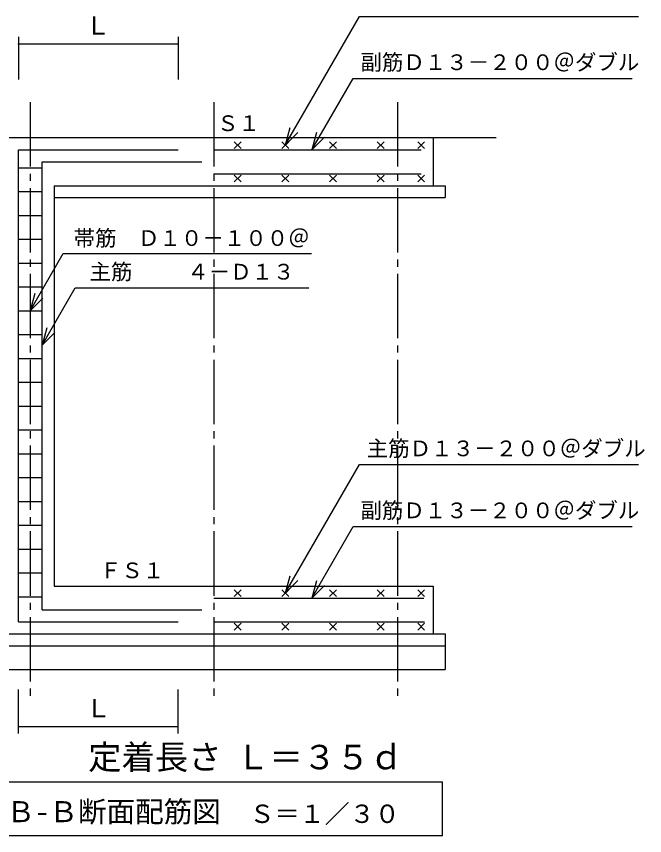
# Model space of a CAD drawing. Units: millimetres, scale not verified. Extents: x -8910 to 8910, y -6308 to 6308.
# Drawn here: x 137 to 2772, y -981 to 2456 of the extents above; entities that cross this region are included whole.
import ezdxf
from ezdxf.enums import TextEntityAlignment as Align

# ---------------------------------------------------------------- set-up
doc = ezdxf.new("R2010")
doc.units = ezdxf.units.MM
doc.header["$LTSCALE"] = 30
doc.linetypes.add('CHAIN2', pattern=[12, 9, -1, 1, -1])
for name, color, linetype, lineweight in [('0-1_製作', 5, 'Continuous', 25), ('0-6_08', 2, 'CHAIN2', 25), ('0-D_00クル-フ-0躯体', 5, 'Continuous', 25)]:
    doc.layers.add(name, color=color, linetype=linetype, lineweight=lineweight)
doc.styles.add('ＭＳ ゴシック', font='')
doc.styles.get('ＭＳ ゴシック').set_extended_font_data('MS Gothic')

msp = doc.modelspace()

# ---------------------------------------------------------------- linework, layer by layer
at = {"layer": '0-1_製作', "color": 2}
for p, q in [((1264.7, 1915.36), (1576.47, 2455.36)), ((1576.47, 2455.36), (2746.47, 2455.36)), ((1376.61, 1895.36), (1549.82, 2195.36)), ((1549.82, 2195.36), (2719.82, 2195.36)), ((2148.76, 1945.36), (-1070.3, 1945.36)), ((1884.7, 1945.36), (1884.7, 1745.36)), ((294.7, 1745.36), (1934.7, 1745.36)), ((294.7, 1745.36), (294.7, 65.36)), ((314.7, 1745.36), (314.7, 1744.59)), ((1934.7, 1745.36), (1934.7, 1695.36)), ((294.7, 1695.36), (1934.7, 1695.36)), ((194.7, 1220.61), (333.27, 1460.61)), ((333.27, 1460.61), (1375.07, 1460.61)), ((214.11, 1293.06), (194.7, 1220.61)), ((194.7, 1220.61), (247.74, 1273.65)), ((264.12, 1149.01), (244.7, 1076.56)), ((244.7, 1076.56), (297.74, 1129.6)), ((1264.7, 35.37), (1576.47, 575.37)), ((1576.47, 575.37), (2746.47, 575.37)), ((1376.61, 15.37), (1549.82, 315.37)), ((1549.82, 315.37), (2719.82, 315.37)), ((294.7, 65.36), (1884.7, 65.36)), ((1884.7, 65.36), (1884.7, -134.64)), ((-5.3, -134.64), (1934.7, -134.64)), ((1934.7, -134.64), (1934.7, -284.64)), ((-5.3, -284.64), (1934.7, -284.64))]:
    msp.add_line(p, q, dxfattribs=at)
at = {"layer": '0-1_製作', "color": 2, "linetype": 'CHAIN2'}
for p, q in [((194.7, 2095.36), (194.7, -400.66)), ((964.7, 2095.36), (964.7, -400.66)), ((1734.7, 2095.36), (1734.7, -400.66))]:
    msp.add_line(p, q, dxfattribs=at)
at = {"layer": '0-1_製作', "color": 3}
for p, q in [((1078.84, 1929.5), (1050.56, 1901.22)), ((1050.56, 1929.5), (1078.84, 1901.22)), ((1278.84, 1929.5), (1250.56, 1901.22)), ((1250.56, 1929.5), (1278.84, 1901.22)), ((1478.84, 1929.5), (1450.56, 1901.22)), ((1450.56, 1929.5), (1478.84, 1901.22)), ((1678.84, 1929.5), (1650.56, 1901.22)), ((1650.56, 1929.5), (1678.84, 1901.22)), ((1848.84, 1929.5), (1820.56, 1901.22)), ((1820.56, 1929.5), (1848.84, 1901.22)), ((144.7, -84.64), (144.7, 1895.36)), ((144.7, 1895.36), (814.7, 1895.36)), ((964.7, 1895.36), (1834.82, 1895.36)), ((244.7, -34.64), (244.7, 1845.36)), ((244.7, 1845.36), (914.7, 1845.36)), ((144.7, 1820.61), (244.7, 1820.61)), ((964.7, 1795.36), (1834.7, 1795.36)), ((1078.84, 1761.22), (1050.56, 1789.5)), ((1050.56, 1761.22), (1078.84, 1789.5)), ((1278.84, 1761.22), (1250.56, 1789.5)), ((1250.56, 1761.22), (1278.84, 1789.5)), ((1478.84, 1761.22), (1450.56, 1789.5)), ((1450.56, 1761.22), (1478.84, 1789.5)), ((1678.84, 1761.22), (1650.56, 1789.5)), ((1650.56, 1761.22), (1678.84, 1789.5)), ((1848.84, 1761.22), (1820.56, 1789.5)), ((1820.56, 1761.22), (1848.84, 1789.5)), ((144.7, 1720.61), (244.7, 1720.61)), ((144.7, 1620.61), (244.7, 1620.61)), ((144.7, 1520.61), (244.7, 1520.61)), ((144.7, 1420.61), (244.7, 1420.61)), ((144.7, 1320.61), (244.7, 1320.61)), ((144.7, 1220.61), (244.7, 1220.61)), ((144.7, 1120.61), (244.7, 1120.61)), ((144.7, 1020.61), (244.7, 1020.61)), ((144.7, 920.61), (244.7, 920.61)), ((144.7, 820.61), (244.7, 820.61)), ((144.7, 720.61), (244.7, 720.61)), ((144.7, 620.61), (244.7, 620.61)), ((144.7, 520.61), (244.7, 520.61)), ((144.7, 420.61), (244.7, 420.61)), ((144.7, 320.61), (244.7, 320.61)), ((144.7, 220.61), (244.7, 220.61)), ((144.7, 120.61), (244.7, 120.61)), ((1078.84, 49.51), (1050.56, 21.22)), ((1050.56, 49.51), (1078.84, 21.22)), ((1278.84, 49.51), (1250.56, 21.22)), ((1250.56, 49.51), (1278.84, 21.22)), ((1478.84, 49.51), (1450.56, 21.22)), ((1450.56, 49.51), (1478.84, 21.22)), ((1678.84, 49.51), (1650.56, 21.22)), ((1650.56, 49.51), (1678.84, 21.22)), ((1848.84, 49.51), (1820.56, 21.22)), ((1820.56, 49.51), (1848.84, 21.22)), ((144.7, 20.61), (244.7, 20.61)), ((964.7, 15.37), (1846.03, 15.37)), ((244.7, -34.64), (914.7, -34.64)), ((144.7, -84.64), (814.7, -84.64)), ((964.7, -84.64), (1848.61, -84.64)), ((1078.84, -118.78), (1050.56, -90.49)), ((1050.56, -118.78), (1078.84, -90.49)), ((1278.84, -118.78), (1250.56, -90.49)), ((1250.56, -118.78), (1278.84, -90.49)), ((1478.84, -118.78), (1450.56, -90.49)), ((1450.56, -118.78), (1478.84, -90.49)), ((1678.84, -118.78), (1650.56, -90.49)), ((1650.56, -118.78), (1678.84, -90.49)), ((1848.84, -118.78), (1820.56, -90.49)), ((1820.56, -118.78), (1848.84, -90.49)), ((4.7, -756.18), (1924.7, -756.18)), ((1924.7, -981.18), (1924.7, -756.18)), ((4.7, -981.18), (1924.7, -981.18))]:
    msp.add_line(p, q, dxfattribs=at)
at = {"layer": '0-1_製作', "color": 2}
for points in [[(1284.12, 1987.8), (1264.7, 1915.36), (1317.74, 1968.39)], [(1396.02, 1967.8), (1376.61, 1895.36), (1429.64, 1948.39)], [(244.7, 1076.56), (383.27, 1316.57), (1363.27, 1316.57)], [(1284.11, 107.81), (1264.7, 35.37), (1317.73, 88.4)], [(1396.02, 87.81), (1376.61, 15.37), (1429.64, 68.4)]]:
    msp.add_lwpolyline(points, dxfattribs=at)
at = {"layer": '0-6_08', "linetype": 'Continuous'}
msp.add_line((-5.3, -184.64), (1934.7, -184.64), dxfattribs=at)
at = {"layer": '0-D_00クル-フ-0躯体', "color": 2}
for p, q in [((144.7, 2370.24), (144.7, 2190.58)), ((144.7, 2340.24), (814.7, 2340.24)), ((814.7, 2370.24), (814.7, 2190.58)), ((144.7, -553.44), (144.7, -367.79)), ((814.7, -553.44), (814.7, -367.79)), ((144.7, -523.44), (814.7, -523.44))]:
    msp.add_line(p, q, dxfattribs=at)
at = {"layer": '0-D_00クル-フ-0躯体'}
for points in [[(144.7, 2340.24), (141.7, 2340.24), (141.71, 2340.42)], [(144.7, 2337.24), (141.7, 2340.24), (144.7, 2340.24)], [(144.7, 2337.24), (141.72, 2339.86), (141.7, 2340.24)], [(144.7, 2340.24), (141.71, 2340.42), (141.75, 2340.8)], [(144.7, 2337.24), (141.8, 2339.49), (141.72, 2339.86)], [(144.7, 2340.24), (141.75, 2340.8), (141.85, 2341.16)], [(144.7, 2337.24), (141.91, 2339.13), (141.8, 2339.49)], [(144.7, 2340.24), (141.85, 2341.16), (141.99, 2341.51)], [(144.7, 2337.24), (142.07, 2338.79), (141.91, 2339.13)], [(144.7, 2340.24), (141.99, 2341.51), (142.17, 2341.84)], [(144.7, 2337.24), (142.27, 2338.47), (142.07, 2338.79)], [(144.7, 2340.24), (142.17, 2341.84), (142.39, 2342.15)], [(144.7, 2337.24), (142.51, 2338.18), (142.27, 2338.47)], [(144.7, 2340.24), (142.39, 2342.15), (142.65, 2342.42)], [(144.7, 2337.24), (142.79, 2337.92), (142.51, 2338.18)], [(144.7, 2340.24), (142.65, 2342.42), (142.94, 2342.66)], [(144.7, 2337.24), (143.09, 2337.7), (142.79, 2337.92)], [(144.7, 2340.24), (142.94, 2342.66), (143.26, 2342.87)], [(144.7, 2337.24), (143.42, 2337.52), (143.09, 2337.7)], [(144.7, 2340.24), (143.26, 2342.87), (143.6, 2343.03)], [(144.7, 2337.24), (143.77, 2337.38), (143.42, 2337.52)], [(144.7, 2340.24), (143.6, 2343.03), (143.96, 2343.14)], [(144.7, 2337.24), (144.14, 2337.29), (143.77, 2337.38)], [(144.7, 2340.24), (143.96, 2343.14), (144.33, 2343.21)], [(144.7, 2337.24), (144.51, 2337.24), (144.14, 2337.29)], [(144.7, 2340.24), (144.33, 2343.21), (144.7, 2343.24)], [(145.26, 2343.18), (144.7, 2343.24), (144.89, 2343.23)], [(145.26, 2343.18), (144.7, 2340.24), (144.7, 2343.24)], [(145.63, 2343.09), (144.7, 2340.24), (145.26, 2343.18)], [(145.98, 2342.95), (144.7, 2340.24), (145.63, 2343.09)], [(146.31, 2342.77), (144.7, 2340.24), (145.98, 2342.95)], [(146.61, 2342.55), (144.7, 2340.24), (146.31, 2342.77)], [(146.89, 2342.29), (144.7, 2340.24), (146.61, 2342.55)], [(147.13, 2342), (144.7, 2340.24), (146.89, 2342.29)], [(147.33, 2341.68), (144.7, 2340.24), (147.13, 2342)], [(147.49, 2341.34), (144.7, 2340.24), (147.33, 2341.68)], [(147.61, 2340.98), (144.7, 2340.24), (147.49, 2341.34)], [(147.68, 2340.61), (144.7, 2340.24), (147.61, 2340.98)], [(147.7, 2340.24), (144.7, 2340.24), (147.68, 2340.61)], [(147.7, 2340.05), (144.7, 2340.24), (147.7, 2340.24)], [(147.7, 2340.05), (144.7, 2337.24), (144.7, 2340.24)], [(147.65, 2339.67), (144.7, 2337.24), (147.7, 2340.05)], [(147.55, 2339.31), (144.7, 2337.24), (147.65, 2339.67)], [(147.42, 2338.96), (144.7, 2337.24), (147.55, 2339.31)], [(147.23, 2338.63), (144.7, 2337.24), (147.42, 2338.96)], [(147.01, 2338.32), (144.7, 2337.24), (147.23, 2338.63)], [(146.75, 2338.05), (144.7, 2337.24), (147.01, 2338.32)], [(146.46, 2337.81), (144.7, 2337.24), (146.75, 2338.05)], [(146.15, 2337.61), (144.7, 2337.24), (146.46, 2337.81)], [(145.81, 2337.45), (144.7, 2337.24), (146.15, 2337.61)], [(145.45, 2337.33), (144.7, 2337.24), (145.81, 2337.45)], [(145.08, 2337.26), (144.7, 2337.24), (145.45, 2337.33)], [(811.7, 2340.24), (811.85, 2341.16), (814.7, 2340.24)], [(811.7, 2340.24), (811.75, 2340.8), (811.85, 2341.16)], [(811.7, 2340.24), (811.71, 2340.42), (811.75, 2340.8)], [(814.7, 2337.24), (811.7, 2340.24), (814.7, 2340.24)], [(814.7, 2337.24), (811.73, 2339.86), (811.7, 2340.24)], [(814.7, 2337.24), (811.8, 2339.49), (811.73, 2339.86)], [(814.7, 2337.24), (811.91, 2339.13), (811.8, 2339.49)], [(814.7, 2340.24), (811.85, 2341.16), (811.99, 2341.51)], [(814.7, 2337.24), (812.07, 2338.79), (811.91, 2339.13)], [(814.7, 2340.24), (811.99, 2341.51), (812.17, 2341.84)], [(814.7, 2337.24), (812.27, 2338.47), (812.07, 2338.79)], [(814.7, 2340.24), (812.17, 2341.84), (812.39, 2342.15)], [(814.7, 2337.24), (812.51, 2338.18), (812.27, 2338.47)], [(814.7, 2340.24), (812.39, 2342.15), (812.65, 2342.42)], [(814.7, 2337.24), (812.79, 2337.92), (812.51, 2338.18)], [(814.7, 2340.24), (812.65, 2342.42), (812.94, 2342.66)], [(814.7, 2337.24), (813.09, 2337.7), (812.79, 2337.92)], [(814.7, 2340.24), (812.94, 2342.66), (813.26, 2342.87)], [(814.51, 2337.24), (813.09, 2337.7), (814.7, 2337.24)], [(814.14, 2337.29), (813.09, 2337.7), (814.51, 2337.24)], [(814.14, 2337.29), (813.42, 2337.52), (813.09, 2337.7)], [(814.7, 2340.24), (813.26, 2342.87), (813.6, 2343.03)], [(813.77, 2337.38), (813.42, 2337.52), (814.14, 2337.29)], [(814.7, 2340.24), (813.6, 2343.03), (813.96, 2343.14)], [(814.7, 2340.24), (813.96, 2343.14), (814.33, 2343.21)], [(814.7, 2340.24), (814.33, 2343.21), (814.7, 2343.24)], [(816.61, 2342.55), (814.7, 2343.24), (814.89, 2343.23)], [(816.61, 2342.55), (814.7, 2340.24), (814.7, 2343.24)], [(816.89, 2342.29), (814.7, 2340.24), (816.61, 2342.55)], [(817.13, 2342), (814.7, 2340.24), (816.89, 2342.29)], [(817.33, 2341.68), (814.7, 2340.24), (817.13, 2342)], [(817.49, 2341.34), (814.7, 2340.24), (817.33, 2341.68)], [(817.61, 2340.98), (814.7, 2340.24), (817.49, 2341.34)], [(817.68, 2340.61), (814.7, 2340.24), (817.61, 2340.98)], [(817.7, 2340.24), (814.7, 2340.24), (817.68, 2340.61)], [(817.7, 2340.05), (814.7, 2340.24), (817.7, 2340.24)], [(817.65, 2339.67), (814.7, 2340.24), (817.7, 2340.05)], [(817.55, 2339.31), (814.7, 2340.24), (817.65, 2339.67)], [(817.42, 2338.96), (814.7, 2340.24), (817.55, 2339.31)], [(817.42, 2338.96), (814.7, 2337.24), (814.7, 2340.24)], [(817.23, 2338.63), (814.7, 2337.24), (817.42, 2338.96)], [(817.01, 2338.32), (814.7, 2337.24), (817.23, 2338.63)], [(816.76, 2338.05), (814.7, 2337.24), (817.01, 2338.32)], [(816.47, 2337.81), (814.7, 2337.24), (816.76, 2338.05)], [(816.15, 2337.61), (814.7, 2337.24), (816.47, 2337.81)], [(815.81, 2337.45), (814.7, 2337.24), (816.15, 2337.61)], [(815.45, 2337.33), (814.7, 2337.24), (815.81, 2337.45)], [(815.08, 2337.26), (814.7, 2337.24), (815.45, 2337.33)], [(816.31, 2342.77), (814.89, 2343.23), (815.26, 2343.18)], [(816.61, 2342.55), (814.89, 2343.23), (816.31, 2342.77)], [(815.98, 2342.95), (815.26, 2343.18), (815.63, 2343.09)], [(816.31, 2342.77), (815.26, 2343.18), (815.98, 2342.95)], [(141.7, -523.44), (144.7, -520.44), (144.7, -523.44)], [(141.71, -523.25), (144.7, -520.44), (141.7, -523.44)], [(141.8, -524.18), (141.7, -523.44), (144.7, -523.44)], [(141.72, -523.81), (141.7, -523.44), (141.8, -524.18)], [(141.75, -522.88), (144.7, -520.44), (141.71, -523.25)], [(141.85, -522.51), (144.7, -520.44), (141.75, -522.88)], [(141.8, -524.18), (144.7, -523.44), (141.91, -524.54)], [(141.99, -522.16), (144.7, -520.44), (141.85, -522.51)], [(141.91, -524.54), (144.7, -523.44), (142.07, -524.88)], [(142.17, -521.83), (144.7, -520.44), (141.99, -522.16)], [(142.07, -524.88), (144.7, -523.44), (142.27, -525.2)], [(142.39, -521.53), (144.7, -520.44), (142.17, -521.83)], [(142.27, -525.2), (144.7, -523.44), (142.51, -525.49)], [(142.65, -521.25), (144.7, -520.44), (142.39, -521.53)], [(142.51, -525.49), (144.7, -523.44), (142.79, -525.75)], [(142.94, -521.01), (144.7, -520.44), (142.65, -521.25)], [(142.79, -525.75), (144.7, -523.44), (143.09, -525.97)], [(143.26, -520.81), (144.7, -520.44), (142.94, -521.01)], [(143.09, -525.97), (144.7, -523.44), (143.42, -526.15)], [(143.26, -520.81), (144.33, -520.46), (144.7, -520.44)], [(143.6, -520.65), (144.33, -520.46), (143.26, -520.81)], [(143.42, -526.15), (144.7, -523.44), (143.77, -526.29)], [(143.6, -520.65), (143.96, -520.53), (144.33, -520.46)], [(143.77, -526.29), (144.7, -523.44), (144.14, -526.39)], [(144.14, -526.39), (144.7, -523.44), (144.51, -526.43)], [(144.51, -526.43), (144.7, -523.44), (144.7, -526.44)], [(144.7, -520.44), (147.49, -522.33), (144.7, -523.44)], [(144.7, -520.44), (147.33, -521.99), (147.49, -522.33)], [(144.7, -520.44), (147.13, -521.67), (147.33, -521.99)], [(144.7, -520.44), (146.89, -521.38), (147.13, -521.67)], [(144.7, -520.44), (146.61, -521.13), (146.89, -521.38)], [(144.7, -520.44), (146.31, -520.91), (146.61, -521.13)], [(144.7, -520.44), (145.98, -520.72), (146.31, -520.91)], [(144.7, -520.44), (145.63, -520.58), (145.98, -520.72)], [(144.7, -520.44), (145.26, -520.49), (145.63, -520.58)], [(144.7, -520.44), (144.89, -520.44), (145.26, -520.49)], [(144.7, -523.44), (147.49, -522.33), (147.61, -522.69)], [(144.7, -523.44), (147.61, -522.69), (147.68, -523.06)], [(144.7, -523.44), (147.68, -523.06), (147.7, -523.44)], [(144.7, -523.44), (146.46, -525.87), (144.7, -526.44)], [(144.7, -523.44), (146.75, -525.63), (146.46, -525.87)], [(144.7, -523.44), (147.01, -525.35), (146.75, -525.63)], [(144.7, -523.44), (147.23, -525.05), (147.01, -525.35)], [(144.7, -523.44), (147.42, -524.72), (147.23, -525.05)], [(144.7, -523.44), (147.55, -524.37), (147.42, -524.72)], [(144.7, -523.44), (147.65, -524), (147.55, -524.37)], [(144.7, -523.44), (147.7, -523.63), (147.65, -524)], [(144.7, -523.44), (147.7, -523.44), (147.7, -523.63)], [(144.7, -526.44), (146.46, -525.87), (146.15, -526.07)], [(144.7, -526.44), (146.15, -526.07), (145.08, -526.41)], [(145.08, -526.41), (146.15, -526.07), (145.81, -526.23)], [(145.08, -526.41), (145.81, -526.23), (145.45, -526.34)], [(811.7, -523.44), (814.7, -520.44), (814.7, -523.44)], [(811.7, -523.44), (814.33, -520.46), (814.7, -520.44)], [(811.7, -523.44), (813.96, -520.53), (814.33, -520.46)], [(811.7, -523.44), (813.6, -520.65), (813.96, -520.53)], [(811.7, -523.44), (813.26, -520.81), (813.6, -520.65)], [(811.71, -523.25), (813.26, -520.81), (811.7, -523.44)], [(812.79, -525.75), (811.7, -523.44), (814.7, -523.44)], [(812.51, -525.49), (811.7, -523.44), (812.79, -525.75)], [(812.27, -525.2), (811.7, -523.44), (812.51, -525.49)], [(812.07, -524.88), (811.7, -523.44), (812.27, -525.2)], [(811.91, -524.54), (811.7, -523.44), (812.07, -524.88)], [(811.8, -524.18), (811.7, -523.44), (811.91, -524.54)], [(811.73, -523.81), (811.7, -523.44), (811.8, -524.18)], [(811.75, -522.88), (813.26, -520.81), (811.71, -523.25)], [(811.75, -522.88), (812.94, -521.01), (813.26, -520.81)], [(811.85, -522.51), (812.94, -521.01), (811.75, -522.88)], [(811.85, -522.51), (812.65, -521.25), (812.94, -521.01)], [(811.99, -522.16), (812.65, -521.25), (811.85, -522.51)], [(811.99, -522.16), (812.39, -521.53), (812.65, -521.25)], [(812.17, -521.83), (812.39, -521.53), (811.99, -522.16)], [(812.79, -525.75), (814.7, -523.44), (813.09, -525.97)], [(813.09, -525.97), (814.7, -523.44), (813.42, -526.15)], [(813.42, -526.15), (814.7, -523.44), (813.77, -526.29)], [(813.77, -526.29), (814.7, -523.44), (814.14, -526.39)], [(814.14, -526.39), (814.7, -523.44), (814.51, -526.43)], [(814.51, -526.43), (814.7, -523.44), (814.7, -526.44)], [(814.7, -520.44), (816.31, -520.91), (814.7, -523.44)], [(814.7, -520.44), (815.98, -520.72), (816.31, -520.91)], [(814.7, -520.44), (815.63, -520.58), (815.98, -520.72)], [(814.7, -520.44), (815.26, -520.49), (815.63, -520.58)], [(814.7, -520.44), (814.89, -520.44), (815.26, -520.49)], [(814.7, -523.44), (816.31, -520.91), (816.61, -521.13)], [(814.7, -523.44), (816.61, -521.13), (816.89, -521.38)], [(814.7, -523.44), (816.89, -521.38), (817.13, -521.67)], [(814.7, -523.44), (817.13, -521.67), (817.33, -521.99)], [(814.7, -523.44), (817.33, -521.99), (817.49, -522.33)], [(814.7, -523.44), (817.49, -522.33), (817.61, -522.69)], [(814.7, -523.44), (817.61, -522.69), (817.68, -523.06)], [(814.7, -523.44), (817.68, -523.06), (817.7, -523.44)], [(815.81, -526.23), (814.7, -523.44), (817.7, -523.44)], [(815.45, -526.34), (814.7, -523.44), (815.81, -526.23)], [(815.08, -526.41), (814.7, -523.44), (815.45, -526.34)], [(814.7, -526.44), (814.7, -523.44), (815.08, -526.41)], [(815.81, -526.23), (817.7, -523.44), (817.7, -523.63)], [(815.81, -526.23), (817.7, -523.63), (816.15, -526.07)], [(816.15, -526.07), (817.7, -523.63), (817.65, -524)], [(816.15, -526.07), (817.65, -524), (816.47, -525.87)], [(816.47, -525.87), (817.65, -524), (817.55, -524.37)], [(816.47, -525.87), (817.55, -524.37), (816.76, -525.63)], [(816.76, -525.63), (817.55, -524.37), (817.42, -524.72)], [(816.76, -525.63), (817.42, -524.72), (817.01, -525.35)], [(817.01, -525.35), (817.42, -524.72), (817.23, -525.05)]]:
    msp.add_solid(points, dxfattribs=at)

# ---------------------------------------------------------------- texts
at = {"layer": '0-1_製作', "color": 4, "style": 'ＭＳ ゴシック'}
for s, height, p in [('副筋Ｄ１３－２００＠ダブル', 65.98, (1579.82, 2210.36)), ('Ｓ１', 65.98, (978.41, 1954.53)), ('帯筋\u3000Ｄ１０－１００＠', 65.98, (376.73, 1472.7)), ('主筋', 65.98, (443.27, 1331.56)), ('４－Ｄ１３', 65.98, (853.27, 1331.56)), ('主筋Ｄ１３－２００＠ダブル', 65.98, (1606.47, 590.36)), ('副筋Ｄ１３－２００＠ダブル', 65.98, (1579.82, 330.36)), ('ＦＳ１', 65.98, (487.06, 78.81)), ('Ｂ-Ｂ断面配筋図', 87.98, (94.7, -951.18)), ('Ｓ＝１／３０', 76.98, (1114.7, -951.18))]:
    msp.add_text(s, height=height, dxfattribs=at).set_placement(p, align=Align.BOTTOM_LEFT)
at = {"layer": '0-D_00クル-フ-0躯体', "color": 4, "style": 'ＭＳ ゴシック'}
for s, height, p in [('Ｌ', 76.98, (425.54, 2355.24)), ('Ｌ', 76.98, (428.05, -508.44)), ('定着長さ', 102.6, (437.58, -733.94)), ('Ｌ＝３５ｄ', 102.6, (1058.82, -733.94))]:
    msp.add_text(s, height=height, dxfattribs=at).set_placement(p, align=Align.BOTTOM_LEFT)

doc.saveas('drawing.dxf')
